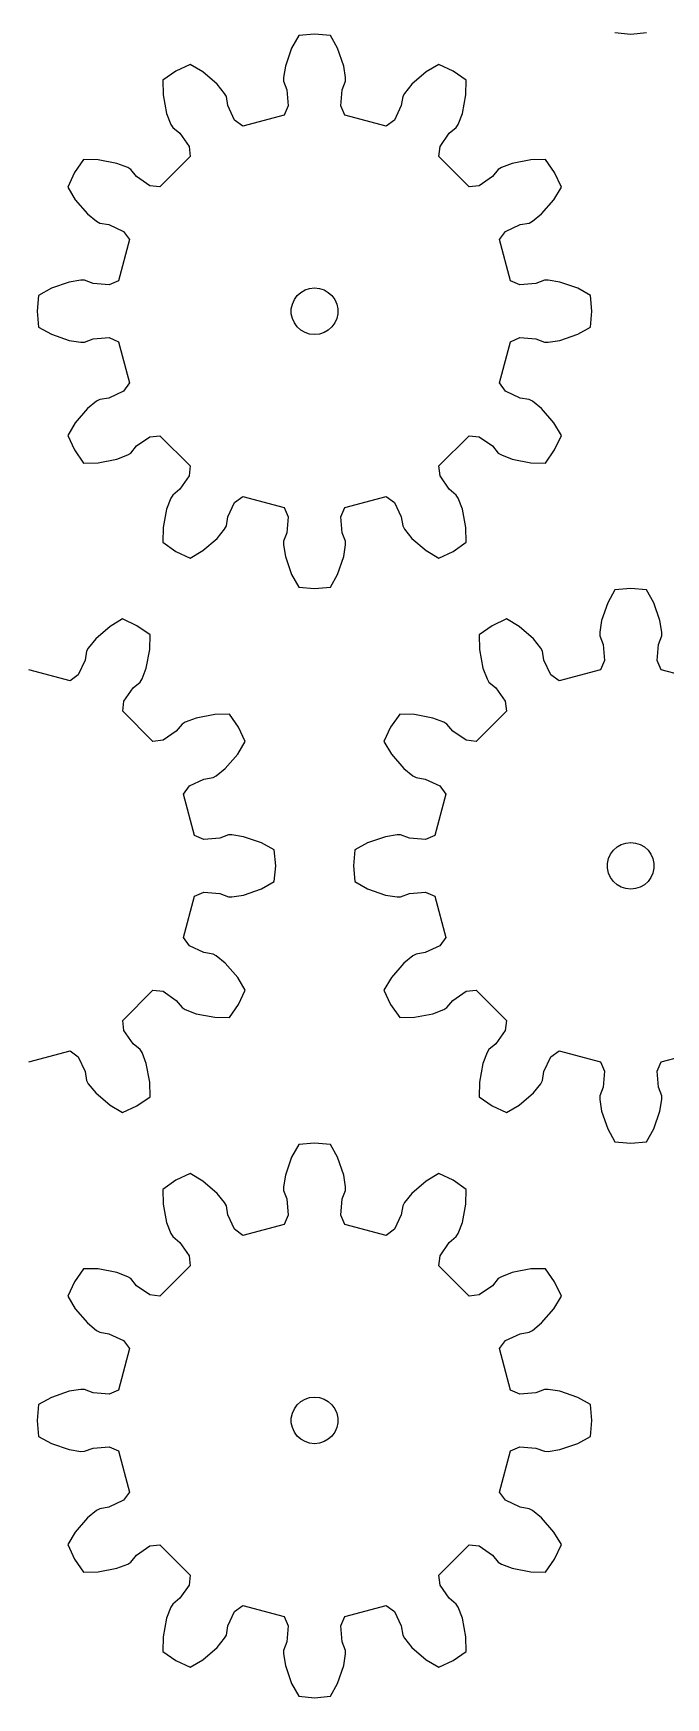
# Model space of a CAD drawing. Extents: x 0 to 198, y 0 to 214.
# Drawn here: x 81 to 121.7, y 0 to 107 of the extents above; entities that cross this region are included whole.
import ezdxf

# ---------------------------------------------------------------- set-up
doc = ezdxf.new("R2010")
doc.units = 0

msp = doc.modelspace()

# ---------------------------------------------------------------- linework, layer by layer
for p, q in [((118.43, 107.04), (119.45, 106.95)), ((119.45, 106.95), (120.47, 107.04)), ((97.65, 106.04), (97.25, 104.89)), ((98.11, 106.86), (97.65, 106.04)), ((99.13, 106.95), (98.11, 106.86)), ((100.15, 106.86), (99.13, 106.95)), ((100.61, 106.04), (100.15, 106.86)), ((101, 104.89), (100.61, 106.04)), ((91.14, 105), (90.21, 104.56)), ((91.95, 104.51), (91.14, 105)), ((97.25, 104.89), (97.13, 104.15)), ((101.12, 104.15), (101, 104.89)), ((107.11, 105), (106.3, 104.51)), ((108.04, 104.56), (107.11, 105)), ((90.21, 104.56), (89.37, 103.98)), ((89.37, 103.98), (89.39, 103.03)), ((92.87, 103.72), (91.95, 104.51)), ((97.13, 104.15), (97.14, 103.91)), ((97.14, 103.91), (97.35, 103.36)), ((100.91, 103.36), (101.12, 103.91)), ((101.12, 103.91), (101.12, 104.15)), ((106.3, 104.51), (105.39, 103.72)), ((108.88, 103.98), (108.04, 104.56)), ((108.86, 103.03), (108.88, 103.98)), ((89.39, 103.03), (89.62, 101.84)), ((93.34, 103.13), (92.87, 103.72)), ((93.46, 102.93), (93.34, 103.13)), ((93.55, 102.35), (93.46, 102.93)), ((97.35, 103.36), (97.43, 102.33)), ((100.82, 102.33), (100.91, 103.36)), ((104.8, 102.93), (104.7, 102.35)), ((104.91, 103.13), (104.8, 102.93)), ((105.39, 103.72), (104.91, 103.13)), ((108.63, 101.84), (108.86, 103.03)), ((89.62, 101.84), (89.89, 101.14)), ((93.99, 101.41), (93.55, 102.35)), ((97.17, 101.73), (94.52, 101.02)), ((97.43, 102.33), (97.17, 101.73)), ((101.08, 101.73), (100.82, 102.33)), ((103.74, 101.02), (101.08, 101.73)), ((104.7, 102.35), (104.26, 101.41)), ((108.36, 101.14), (108.63, 101.84)), ((89.89, 101.14), (90.01, 100.94)), ((90.01, 100.94), (90.47, 100.57)), ((94.52, 101.02), (93.99, 101.41)), ((104.26, 101.41), (103.74, 101.02)), ((107.79, 100.57), (108.24, 100.94)), ((108.24, 100.94), (108.36, 101.14)), ((90.47, 100.57), (91.06, 99.71)), ((91.06, 99.71), (91.13, 99.07)), ((107.12, 99.07), (107.2, 99.71)), ((107.2, 99.71), (107.79, 100.57)), ((84.28, 98.88), (83.69, 98.04)), ((85.22, 98.86), (84.28, 98.88)), ((86.41, 98.63), (85.22, 98.86)), ((87.12, 98.36), (86.41, 98.63)), ((91.13, 99.07), (89.19, 97.12)), ((109.07, 97.12), (107.12, 99.07)), ((111.84, 98.63), (111.14, 98.36)), ((113.03, 98.86), (111.84, 98.63)), ((113.98, 98.88), (113.03, 98.86)), ((114.56, 98.04), (113.98, 98.88)), ((83.69, 98.04), (83.26, 97.11)), ((87.31, 98.24), (87.12, 98.36)), ((87.69, 97.79), (87.31, 98.24)), ((88.54, 97.2), (87.69, 97.79)), ((110.57, 97.79), (109.71, 97.2)), ((110.94, 98.24), (110.57, 97.79)), ((111.14, 98.36), (110.94, 98.24)), ((115, 97.11), (114.56, 98.04)), ((83.26, 97.11), (83.74, 96.3)), ((83.74, 96.3), (84.53, 95.39)), ((89.19, 97.12), (88.54, 97.2)), ((109.71, 97.2), (109.07, 97.12)), ((113.72, 95.39), (114.51, 96.3)), ((114.51, 96.3), (115, 97.11)), ((84.53, 95.39), (85.12, 94.91)), ((113.13, 94.91), (113.72, 95.39)), ((85.12, 94.91), (85.33, 94.8)), ((85.33, 94.8), (85.91, 94.7)), ((85.91, 94.7), (86.84, 94.26)), ((86.84, 94.26), (87.23, 93.74)), ((111.02, 93.74), (111.41, 94.26)), ((111.41, 94.26), (112.35, 94.7)), ((112.35, 94.7), (112.93, 94.8)), ((112.93, 94.8), (113.13, 94.91)), ((87.23, 93.74), (86.52, 91.08)), ((111.73, 91.08), (111.02, 93.74)), ((83.36, 91), (82.21, 90.61)), ((84.11, 91.12), (83.36, 91)), ((84.34, 91.12), (84.11, 91.12)), ((84.89, 90.91), (84.34, 91.12)), ((86.52, 91.08), (85.92, 90.82)), ((112.33, 90.82), (111.73, 91.08)), ((113.91, 91.12), (113.36, 90.91)), ((114.15, 91.12), (113.91, 91.12)), ((114.89, 91), (114.15, 91.12)), ((116.04, 90.61), (114.89, 91)), ((81.39, 90.15), (81.3, 89.13)), ((82.21, 90.61), (81.39, 90.15)), ((85.92, 90.82), (84.89, 90.91)), ((97.83, 89.88), (98.01, 90.13)), ((98.01, 90.13), (98.25, 90.34)), ((98.25, 90.34), (98.52, 90.5)), ((98.52, 90.5), (98.81, 90.59)), ((98.81, 90.59), (99.13, 90.63)), ((99.13, 90.63), (99.44, 90.59)), ((99.44, 90.59), (99.74, 90.5)), ((99.74, 90.5), (100.01, 90.34)), ((100.01, 90.34), (100.24, 90.13)), ((100.24, 90.13), (100.43, 89.88)), ((113.36, 90.91), (112.33, 90.82)), ((116.86, 90.15), (116.04, 90.61)), ((116.95, 89.13), (116.86, 90.15)), ((81.3, 89.13), (81.39, 88.11)), ((97.63, 89.28), (97.7, 89.59)), ((97.63, 88.97), (97.63, 89.28)), ((97.7, 88.66), (97.63, 88.97)), ((97.7, 89.59), (97.83, 89.88)), ((100.43, 89.88), (100.55, 89.59)), ((100.55, 89.59), (100.62, 89.28)), ((100.62, 88.97), (100.55, 88.66)), ((100.62, 89.28), (100.62, 88.97)), ((116.86, 88.11), (116.95, 89.13)), ((81.39, 88.11), (82.21, 87.65)), ((97.83, 88.38), (97.7, 88.66)), ((98.01, 88.12), (97.83, 88.38)), ((98.25, 87.91), (98.01, 88.12)), ((98.52, 87.76), (98.25, 87.91)), ((98.81, 87.66), (98.52, 87.76)), ((99.74, 87.76), (99.44, 87.66)), ((100.01, 87.91), (99.74, 87.76)), ((100.24, 88.12), (100.01, 87.91)), ((100.43, 88.38), (100.24, 88.12)), ((100.55, 88.66), (100.43, 88.38)), ((116.04, 87.65), (116.86, 88.11)), ((82.21, 87.65), (83.36, 87.25)), ((83.36, 87.25), (84.11, 87.13)), ((84.11, 87.13), (84.34, 87.14)), ((84.34, 87.14), (84.89, 87.35)), ((84.89, 87.35), (85.92, 87.43)), ((85.92, 87.43), (86.52, 87.17)), ((86.52, 87.17), (87.23, 84.52)), ((99.13, 87.63), (98.81, 87.66)), ((99.44, 87.66), (99.13, 87.63)), ((111.02, 84.52), (111.73, 87.17)), ((111.73, 87.17), (112.33, 87.43)), ((112.33, 87.43), (113.36, 87.35)), ((113.36, 87.35), (113.91, 87.14)), ((113.91, 87.14), (114.15, 87.13)), ((114.15, 87.13), (114.89, 87.25)), ((114.89, 87.25), (116.04, 87.65)), ((85.91, 83.55), (85.33, 83.46)), ((86.84, 83.99), (85.91, 83.55)), ((87.23, 84.52), (86.84, 83.99)), ((111.41, 83.99), (111.02, 84.52)), ((112.35, 83.55), (111.41, 83.99)), ((112.93, 83.46), (112.35, 83.55)), ((84.53, 82.87), (83.74, 81.95)), ((85.12, 83.34), (84.53, 82.87)), ((85.33, 83.46), (85.12, 83.34)), ((113.13, 83.34), (112.93, 83.46)), ((113.72, 82.87), (113.13, 83.34)), ((114.51, 81.95), (113.72, 82.87)), ((83.74, 81.95), (83.26, 81.14)), ((115, 81.14), (114.51, 81.95)), ((83.26, 81.14), (83.69, 80.21)), ((87.31, 80.01), (87.69, 80.47)), ((87.69, 80.47), (88.54, 81.06)), ((88.54, 81.06), (89.19, 81.13)), ((89.19, 81.13), (91.13, 79.19)), ((107.12, 79.19), (109.07, 81.13)), ((109.07, 81.13), (109.71, 81.06)), ((109.71, 81.06), (110.57, 80.47)), ((110.57, 80.47), (110.94, 80.01)), ((114.56, 80.21), (115, 81.14)), ((83.69, 80.21), (84.28, 79.37)), ((84.28, 79.37), (85.22, 79.39)), ((85.22, 79.39), (86.41, 79.62)), ((86.41, 79.62), (87.12, 79.89)), ((87.12, 79.89), (87.31, 80.01)), ((91.13, 79.19), (91.06, 78.54)), ((107.2, 78.54), (107.12, 79.19)), ((110.94, 80.01), (111.14, 79.89)), ((111.14, 79.89), (111.84, 79.62)), ((111.84, 79.62), (113.03, 79.39)), ((113.03, 79.39), (113.98, 79.37)), ((113.98, 79.37), (114.56, 80.21)), ((91.06, 78.54), (90.47, 77.69)), ((107.79, 77.69), (107.2, 78.54)), ((89.89, 77.12), (89.62, 76.41)), ((90.01, 77.31), (89.89, 77.12)), ((90.47, 77.69), (90.01, 77.31)), ((93.99, 76.84), (94.52, 77.23)), ((94.52, 77.23), (97.17, 76.52)), ((101.08, 76.52), (103.74, 77.23)), ((103.74, 77.23), (104.26, 76.84)), ((108.24, 77.31), (107.79, 77.69)), ((108.36, 77.12), (108.24, 77.31)), ((108.63, 76.41), (108.36, 77.12)), ((89.62, 76.41), (89.39, 75.22)), ((93.55, 75.91), (93.99, 76.84)), ((97.17, 76.52), (97.43, 75.92)), ((100.82, 75.92), (101.08, 76.52)), ((104.26, 76.84), (104.7, 75.91)), ((108.86, 75.22), (108.63, 76.41)), ((89.39, 75.22), (89.37, 74.28)), ((92.87, 74.53), (93.34, 75.12)), ((93.34, 75.12), (93.46, 75.33)), ((93.46, 75.33), (93.55, 75.91)), ((97.43, 75.92), (97.35, 74.89)), ((100.91, 74.89), (100.82, 75.92)), ((104.7, 75.91), (104.8, 75.33)), ((104.8, 75.33), (104.91, 75.12)), ((104.91, 75.12), (105.39, 74.53)), ((108.88, 74.28), (108.86, 75.22)), ((89.37, 74.28), (90.21, 73.69)), ((91.95, 73.74), (92.87, 74.53)), ((97.14, 74.34), (97.13, 74.11)), ((97.13, 74.11), (97.25, 73.36)), ((97.35, 74.89), (97.14, 74.34)), ((101.12, 74.34), (100.91, 74.89)), ((101, 73.36), (101.12, 74.11)), ((101.12, 74.11), (101.12, 74.34)), ((105.39, 74.53), (106.3, 73.74)), ((108.04, 73.69), (108.88, 74.28)), ((90.21, 73.69), (91.14, 73.26)), ((91.14, 73.26), (91.95, 73.74)), ((97.25, 73.36), (97.65, 72.21)), ((100.61, 72.21), (101, 73.36)), ((106.3, 73.74), (107.11, 73.26)), ((107.11, 73.26), (108.04, 73.69)), ((97.65, 72.21), (98.11, 71.39)), ((100.15, 71.39), (100.61, 72.21)), ((98.11, 71.39), (99.13, 71.3)), ((99.13, 71.3), (100.15, 71.39)), ((118.43, 71.21), (117.97, 70.39)), ((119.45, 71.3), (118.43, 71.21)), ((120.47, 71.21), (119.45, 71.3)), ((120.93, 70.39), (120.47, 71.21)), ((117.97, 70.39), (117.58, 69.24)), ((121.33, 69.24), (120.93, 70.39)), ((85.98, 68.86), (85.06, 68.07)), ((86.79, 69.35), (85.98, 68.86)), ((87.71, 68.91), (86.79, 69.35)), ((88.55, 68.33), (87.71, 68.91)), ((110.54, 68.91), (109.7, 68.33)), ((111.47, 69.35), (110.54, 68.91)), ((112.28, 68.86), (111.47, 69.35)), ((113.19, 68.07), (112.28, 68.86)), ((117.58, 69.24), (117.46, 68.49)), ((117.46, 68.49), (117.46, 68.26)), ((121.45, 68.49), (121.33, 69.24)), ((121.44, 68.26), (121.45, 68.49)), ((84.58, 67.48), (84.47, 67.28)), ((85.06, 68.07), (84.58, 67.48)), ((88.54, 67.38), (88.55, 68.33)), ((109.7, 68.33), (109.72, 67.38)), ((113.67, 67.48), (113.19, 68.07)), ((113.78, 67.28), (113.67, 67.48)), ((117.46, 68.26), (117.67, 67.71)), ((117.67, 67.71), (117.76, 66.68)), ((121.15, 66.68), (121.23, 67.71)), ((121.23, 67.71), (121.44, 68.26)), ((84.38, 66.69), (83.93, 65.76)), ((84.47, 67.28), (84.38, 66.69)), ((88.31, 66.19), (88.54, 67.38)), ((109.72, 67.38), (109.95, 66.19)), ((113.87, 66.69), (113.78, 67.28)), ((114.32, 65.76), (113.87, 66.69)), ((117.76, 66.68), (117.5, 66.08)), ((121.41, 66.08), (121.15, 66.68)), ((83.41, 65.37), (80.76, 66.08)), ((83.93, 65.76), (83.41, 65.37)), ((87.46, 64.92), (87.92, 65.29)), ((87.92, 65.29), (88.04, 65.49)), ((88.04, 65.49), (88.31, 66.19)), ((109.95, 66.19), (110.22, 65.49)), ((110.22, 65.49), (110.34, 65.29)), ((110.34, 65.29), (110.79, 64.92)), ((114.84, 65.37), (114.32, 65.76)), ((117.5, 66.08), (114.84, 65.37)), ((124.06, 65.37), (121.41, 66.08)), ((86.87, 64.06), (87.46, 64.92)), ((110.79, 64.92), (111.38, 64.06)), ((86.8, 63.42), (86.87, 64.06)), ((88.74, 61.47), (86.8, 63.42)), ((92.71, 63.21), (91.52, 62.98)), ((93.65, 63.23), (92.71, 63.21)), ((94.24, 62.39), (93.65, 63.23)), ((104.6, 63.23), (104.01, 62.39)), ((105.55, 63.21), (104.6, 63.23)), ((106.73, 62.98), (105.55, 63.21)), ((111.46, 63.42), (109.51, 61.47)), ((111.38, 64.06), (111.46, 63.42)), ((90.24, 62.13), (89.39, 61.55)), ((90.61, 62.59), (90.24, 62.13)), ((90.81, 62.71), (90.61, 62.59)), ((91.52, 62.98), (90.81, 62.71)), ((94.67, 61.46), (94.24, 62.39)), ((104.01, 62.39), (103.58, 61.46)), ((107.44, 62.71), (106.73, 62.98)), ((107.64, 62.59), (107.44, 62.71)), ((108.01, 62.13), (107.64, 62.59)), ((108.87, 61.55), (108.01, 62.13)), ((89.39, 61.55), (88.74, 61.47)), ((94.19, 60.65), (94.67, 61.46)), ((103.58, 61.46), (104.07, 60.65)), ((109.51, 61.47), (108.87, 61.55)), ((93.39, 59.74), (94.19, 60.65)), ((104.07, 60.65), (104.86, 59.74)), ((91.08, 58.61), (92.02, 59.05)), ((92.02, 59.05), (92.6, 59.15)), ((92.6, 59.15), (92.8, 59.26)), ((92.8, 59.26), (93.39, 59.74)), ((104.86, 59.74), (105.45, 59.26)), ((105.45, 59.26), (105.65, 59.15)), ((105.65, 59.15), (106.23, 59.05)), ((106.23, 59.05), (107.17, 58.61)), ((90.7, 58.09), (91.08, 58.61)), ((91.41, 55.43), (90.7, 58.09)), ((107.56, 58.09), (106.85, 55.43)), ((107.17, 58.61), (107.56, 58.09)), ((92, 55.17), (91.41, 55.43)), ((93.04, 55.25), (92, 55.17)), ((93.59, 55.47), (93.04, 55.25)), ((93.82, 55.47), (93.59, 55.47)), ((94.57, 55.35), (93.82, 55.47)), ((95.71, 54.95), (94.57, 55.35)), ((96.54, 54.5), (95.71, 54.95)), ((102.54, 54.95), (101.72, 54.5)), ((103.68, 55.35), (102.54, 54.95)), ((104.43, 55.47), (103.68, 55.35)), ((104.66, 55.47), (104.43, 55.47)), ((105.22, 55.25), (104.66, 55.47)), ((106.25, 55.17), (105.22, 55.25)), ((106.85, 55.43), (106.25, 55.17)), ((118.34, 54.48), (118.57, 54.69)), ((118.57, 54.69), (118.84, 54.85)), ((118.84, 54.85), (119.14, 54.94)), ((119.14, 54.94), (119.45, 54.98)), ((119.45, 54.98), (119.76, 54.94)), ((119.76, 54.94), (120.06, 54.85)), ((120.06, 54.85), (120.33, 54.69)), ((120.33, 54.69), (120.57, 54.48)), ((96.63, 53.48), (96.54, 54.5)), ((101.72, 54.5), (101.63, 53.48)), ((117.96, 53.63), (118.03, 53.94)), ((117.96, 53.32), (117.96, 53.63)), ((118.03, 53.94), (118.15, 54.23)), ((118.15, 54.23), (118.34, 54.48)), ((120.57, 54.48), (120.75, 54.23)), ((120.75, 54.23), (120.88, 53.94)), ((120.88, 53.94), (120.94, 53.63)), ((120.94, 53.63), (120.94, 53.32)), ((95.71, 52), (96.54, 52.46)), ((96.54, 52.46), (96.63, 53.48)), ((101.63, 53.48), (101.72, 52.46)), ((101.72, 52.46), (102.54, 52)), ((118.03, 53.01), (117.96, 53.32)), ((118.15, 52.73), (118.03, 53.01)), ((118.34, 52.47), (118.15, 52.73)), ((118.57, 52.26), (118.34, 52.47)), ((120.57, 52.47), (120.33, 52.26)), ((120.75, 52.73), (120.57, 52.47)), ((120.88, 53.01), (120.75, 52.73)), ((120.94, 53.32), (120.88, 53.01)), ((90.7, 48.86), (91.41, 51.52)), ((91.41, 51.52), (92, 51.78)), ((92, 51.78), (93.04, 51.7)), ((93.04, 51.7), (93.59, 51.49)), ((93.59, 51.49), (93.82, 51.48)), ((93.82, 51.48), (94.57, 51.6)), ((94.57, 51.6), (95.71, 52)), ((102.54, 52), (103.68, 51.6)), ((103.68, 51.6), (104.43, 51.48)), ((104.43, 51.48), (104.66, 51.49)), ((104.66, 51.49), (105.22, 51.7)), ((105.22, 51.7), (106.25, 51.78)), ((106.25, 51.78), (106.85, 51.52)), ((106.85, 51.52), (107.56, 48.86)), ((118.84, 52.11), (118.57, 52.26)), ((119.14, 52.01), (118.84, 52.11)), ((119.45, 51.98), (119.14, 52.01)), ((119.76, 52.01), (119.45, 51.98)), ((120.06, 52.11), (119.76, 52.01)), ((120.33, 52.26), (120.06, 52.11)), ((91.08, 48.34), (90.7, 48.86)), ((92.02, 47.9), (91.08, 48.34)), ((107.17, 48.34), (106.23, 47.9)), ((107.56, 48.86), (107.17, 48.34)), ((92.6, 47.8), (92.02, 47.9)), ((92.8, 47.69), (92.6, 47.8)), ((93.39, 47.22), (92.8, 47.69)), ((94.19, 46.3), (93.39, 47.22)), ((104.86, 47.22), (104.07, 46.3)), ((105.45, 47.69), (104.86, 47.22)), ((105.65, 47.8), (105.45, 47.69)), ((106.23, 47.9), (105.65, 47.8)), ((94.67, 45.49), (94.19, 46.3)), ((104.07, 46.3), (103.58, 45.49)), ((86.8, 43.54), (88.74, 45.48)), ((88.74, 45.48), (89.39, 45.41)), ((89.39, 45.41), (90.24, 44.82)), ((94.24, 44.56), (94.67, 45.49)), ((103.58, 45.49), (104.01, 44.56)), ((108.01, 44.82), (108.87, 45.41)), ((108.87, 45.41), (109.51, 45.48)), ((109.51, 45.48), (111.46, 43.54)), ((90.24, 44.82), (90.61, 44.36)), ((90.61, 44.36), (90.81, 44.24)), ((90.81, 44.24), (91.52, 43.97)), ((91.52, 43.97), (92.71, 43.74)), ((93.65, 43.72), (94.24, 44.56)), ((104.01, 44.56), (104.6, 43.72)), ((105.55, 43.74), (106.73, 43.97)), ((106.73, 43.97), (107.44, 44.24)), ((107.44, 44.24), (107.64, 44.36)), ((107.64, 44.36), (108.01, 44.82)), ((86.87, 42.89), (86.8, 43.54)), ((87.46, 42.04), (86.87, 42.89)), ((92.71, 43.74), (93.65, 43.72)), ((104.6, 43.72), (105.55, 43.74)), ((111.38, 42.89), (110.79, 42.04)), ((111.46, 43.54), (111.38, 42.89)), ((87.92, 41.66), (87.46, 42.04)), ((110.79, 42.04), (110.34, 41.66)), ((80.76, 40.87), (83.41, 41.58)), ((83.41, 41.58), (83.93, 41.19)), ((83.93, 41.19), (84.38, 40.26)), ((88.04, 41.47), (87.92, 41.66)), ((88.31, 40.76), (88.04, 41.47)), ((88.54, 39.57), (88.31, 40.76)), ((109.95, 40.76), (109.72, 39.57)), ((110.22, 41.47), (109.95, 40.76)), ((110.34, 41.66), (110.22, 41.47)), ((113.87, 40.26), (114.32, 41.19)), ((114.32, 41.19), (114.84, 41.58)), ((114.84, 41.58), (117.5, 40.87)), ((117.5, 40.87), (117.76, 40.27)), ((121.15, 40.27), (121.41, 40.87)), ((121.41, 40.87), (124.06, 41.58)), ((84.38, 40.26), (84.47, 39.67)), ((84.47, 39.67), (84.58, 39.47)), ((113.67, 39.47), (113.78, 39.67)), ((113.78, 39.67), (113.87, 40.26)), ((117.76, 40.27), (117.67, 39.24)), ((121.23, 39.24), (121.15, 40.27)), ((84.58, 39.47), (85.06, 38.88)), ((85.06, 38.88), (85.98, 38.09)), ((87.71, 38.04), (88.55, 38.63)), ((88.55, 38.63), (88.54, 39.57)), ((109.72, 39.57), (109.7, 38.63)), ((109.7, 38.63), (110.54, 38.04)), ((112.28, 38.09), (113.19, 38.88)), ((113.19, 38.88), (113.67, 39.47)), ((117.67, 39.24), (117.46, 38.69)), ((117.46, 38.69), (117.46, 38.46)), ((121.44, 38.69), (121.23, 39.24)), ((121.45, 38.46), (121.44, 38.69)), ((85.98, 38.09), (86.79, 37.61)), ((86.79, 37.61), (87.71, 38.04)), ((110.54, 38.04), (111.47, 37.61)), ((111.47, 37.61), (112.28, 38.09)), ((117.46, 38.46), (117.58, 37.71)), ((117.58, 37.71), (117.97, 36.56)), ((120.93, 36.56), (121.33, 37.71)), ((121.33, 37.71), (121.45, 38.46)), ((117.97, 36.56), (118.43, 35.74)), ((120.47, 35.74), (120.93, 36.56)), ((98.11, 35.56), (97.65, 34.74)), ((99.13, 35.65), (98.11, 35.56)), ((100.15, 35.56), (99.13, 35.65)), ((100.61, 34.74), (100.15, 35.56)), ((118.43, 35.74), (119.45, 35.65)), ((119.45, 35.65), (120.47, 35.74)), ((97.65, 34.74), (97.25, 33.59)), ((101, 33.59), (100.61, 34.74)), ((90.21, 33.26), (89.37, 32.67)), ((91.14, 33.7), (90.21, 33.26)), ((91.95, 33.21), (91.14, 33.7)), ((92.87, 32.42), (91.95, 33.21)), ((97.25, 33.59), (97.13, 32.84)), ((101.12, 32.84), (101, 33.59)), ((106.3, 33.21), (105.39, 32.42)), ((107.11, 33.7), (106.3, 33.21)), ((108.04, 33.26), (107.11, 33.7)), ((108.88, 32.67), (108.04, 33.26)), ((89.37, 32.67), (89.39, 31.73)), ((93.34, 31.83), (92.87, 32.42)), ((97.13, 32.84), (97.14, 32.61)), ((97.14, 32.61), (97.35, 32.06)), ((100.91, 32.06), (101.12, 32.61)), ((101.12, 32.61), (101.12, 32.84)), ((105.39, 32.42), (104.91, 31.83)), ((108.86, 31.73), (108.88, 32.67)), ((89.39, 31.73), (89.62, 30.54)), ((93.46, 31.63), (93.34, 31.83)), ((93.55, 31.04), (93.46, 31.63)), ((93.99, 30.11), (93.55, 31.04)), ((97.35, 32.06), (97.43, 31.03)), ((100.82, 31.03), (100.91, 32.06)), ((104.7, 31.04), (104.26, 30.11)), ((104.8, 31.63), (104.7, 31.04)), ((104.91, 31.83), (104.8, 31.63)), ((108.63, 30.54), (108.86, 31.73)), ((89.62, 30.54), (89.89, 29.84)), ((94.52, 29.72), (93.99, 30.11)), ((97.17, 30.43), (94.52, 29.72)), ((97.43, 31.03), (97.17, 30.43)), ((101.08, 30.43), (100.82, 31.03)), ((103.74, 29.72), (101.08, 30.43)), ((104.26, 30.11), (103.74, 29.72)), ((108.36, 29.84), (108.63, 30.54)), ((89.89, 29.84), (90.01, 29.64)), ((90.01, 29.64), (90.47, 29.27)), ((90.47, 29.27), (91.06, 28.41)), ((107.2, 28.41), (107.79, 29.27)), ((107.79, 29.27), (108.24, 29.64)), ((108.24, 29.64), (108.36, 29.84)), ((91.06, 28.41), (91.13, 27.77)), ((107.12, 27.77), (107.2, 28.41)), ((84.28, 27.58), (83.69, 26.74)), ((85.22, 27.56), (84.28, 27.58)), ((86.41, 27.33), (85.22, 27.56)), ((87.12, 27.06), (86.41, 27.33)), ((87.31, 26.94), (87.12, 27.06)), ((87.69, 26.48), (87.31, 26.94)), ((91.13, 27.77), (89.19, 25.82)), ((109.07, 25.82), (107.12, 27.77)), ((110.94, 26.94), (110.57, 26.48)), ((111.14, 27.06), (110.94, 26.94)), ((111.84, 27.33), (111.14, 27.06)), ((113.03, 27.56), (111.84, 27.33)), ((113.98, 27.58), (113.03, 27.56)), ((114.56, 26.74), (113.98, 27.58)), ((83.69, 26.74), (83.26, 25.81)), ((83.26, 25.81), (83.74, 25)), ((88.54, 25.9), (87.69, 26.48)), ((89.19, 25.82), (88.54, 25.9)), ((109.71, 25.9), (109.07, 25.82)), ((110.57, 26.48), (109.71, 25.9)), ((114.51, 25), (115, 25.81)), ((115, 25.81), (114.56, 26.74)), ((83.74, 25), (84.53, 24.09)), ((113.72, 24.09), (114.51, 25)), ((84.53, 24.09), (85.12, 23.61)), ((85.12, 23.61), (85.33, 23.5)), ((112.93, 23.5), (113.13, 23.61)), ((113.13, 23.61), (113.72, 24.09)), ((85.33, 23.5), (85.91, 23.4)), ((85.91, 23.4), (86.84, 22.96)), ((86.84, 22.96), (87.23, 22.44)), ((111.02, 22.44), (111.41, 22.96)), ((111.41, 22.96), (112.35, 23.4)), ((112.35, 23.4), (112.93, 23.5)), ((87.23, 22.44), (86.52, 19.78)), ((111.73, 19.78), (111.02, 22.44)), ((82.21, 19.3), (81.39, 18.85)), ((83.36, 19.7), (82.21, 19.3)), ((84.11, 19.82), (83.36, 19.7)), ((84.34, 19.81), (84.11, 19.82)), ((84.89, 19.6), (84.34, 19.81)), ((85.92, 19.52), (84.89, 19.6)), ((86.52, 19.78), (85.92, 19.52)), ((98.52, 19.2), (98.81, 19.29)), ((98.81, 19.29), (99.13, 19.33)), ((99.13, 19.33), (99.44, 19.29)), ((99.44, 19.29), (99.74, 19.2)), ((112.33, 19.52), (111.73, 19.78)), ((113.36, 19.6), (112.33, 19.52)), ((113.91, 19.81), (113.36, 19.6)), ((114.15, 19.82), (113.91, 19.81)), ((114.89, 19.7), (114.15, 19.82)), ((116.04, 19.3), (114.89, 19.7)), ((116.86, 18.85), (116.04, 19.3)), ((81.39, 18.85), (81.3, 17.83)), ((97.63, 17.98), (97.7, 18.29)), ((97.7, 18.29), (97.83, 18.58)), ((97.83, 18.58), (98.01, 18.83)), ((98.01, 18.83), (98.25, 19.04)), ((98.25, 19.04), (98.52, 19.2)), ((99.74, 19.2), (100.01, 19.04)), ((100.01, 19.04), (100.24, 18.83)), ((100.24, 18.83), (100.43, 18.58)), ((100.43, 18.58), (100.55, 18.29)), ((100.55, 18.29), (100.62, 17.98)), ((116.95, 17.83), (116.86, 18.85)), ((81.3, 17.83), (81.39, 16.8)), ((97.63, 17.67), (97.63, 17.98)), ((97.7, 17.36), (97.63, 17.67)), ((97.83, 17.08), (97.7, 17.36)), ((100.55, 17.36), (100.43, 17.08)), ((100.62, 17.67), (100.55, 17.36)), ((100.62, 17.98), (100.62, 17.67)), ((116.86, 16.8), (116.95, 17.83)), ((81.39, 16.8), (82.21, 16.35)), ((82.21, 16.35), (83.36, 15.95)), ((84.89, 16.05), (85.92, 16.13)), ((85.92, 16.13), (86.52, 15.87)), ((98.01, 16.82), (97.83, 17.08)), ((98.25, 16.61), (98.01, 16.82)), ((98.52, 16.46), (98.25, 16.61)), ((98.81, 16.36), (98.52, 16.46)), ((99.13, 16.33), (98.81, 16.36)), ((99.44, 16.36), (99.13, 16.33)), ((99.74, 16.46), (99.44, 16.36)), ((100.01, 16.61), (99.74, 16.46)), ((100.24, 16.82), (100.01, 16.61)), ((100.43, 17.08), (100.24, 16.82)), ((111.73, 15.87), (112.33, 16.13)), ((112.33, 16.13), (113.36, 16.05)), ((114.89, 15.95), (116.04, 16.35)), ((116.04, 16.35), (116.86, 16.8)), ((83.36, 15.95), (84.11, 15.83)), ((84.11, 15.83), (84.34, 15.84)), ((84.34, 15.84), (84.89, 16.05)), ((86.52, 15.87), (87.23, 13.21)), ((111.02, 13.21), (111.73, 15.87)), ((113.36, 16.05), (113.91, 15.84)), ((113.91, 15.84), (114.15, 15.83)), ((114.15, 15.83), (114.89, 15.95)), ((87.23, 13.21), (86.84, 12.69)), ((111.41, 12.69), (111.02, 13.21)), ((85.12, 12.04), (84.53, 11.56)), ((85.33, 12.15), (85.12, 12.04)), ((85.91, 12.25), (85.33, 12.15)), ((86.84, 12.69), (85.91, 12.25)), ((112.35, 12.25), (111.41, 12.69)), ((112.93, 12.15), (112.35, 12.25)), ((113.13, 12.04), (112.93, 12.15)), ((113.72, 11.56), (113.13, 12.04)), ((84.53, 11.56), (83.74, 10.65)), ((114.51, 10.65), (113.72, 11.56)), ((83.74, 10.65), (83.26, 9.84)), ((83.26, 9.84), (83.69, 8.91)), ((87.69, 9.17), (88.54, 9.76)), ((88.54, 9.76), (89.19, 9.83)), ((89.19, 9.83), (91.13, 7.88)), ((107.12, 7.88), (109.07, 9.83)), ((109.07, 9.83), (109.71, 9.76)), ((109.71, 9.76), (110.57, 9.17)), ((115, 9.84), (114.51, 10.65)), ((114.56, 8.91), (115, 9.84)), ((83.69, 8.91), (84.28, 8.07)), ((86.41, 8.32), (87.12, 8.59)), ((87.12, 8.59), (87.31, 8.71)), ((87.31, 8.71), (87.69, 9.17)), ((110.57, 9.17), (110.94, 8.71)), ((110.94, 8.71), (111.14, 8.59)), ((111.14, 8.59), (111.84, 8.32)), ((113.98, 8.07), (114.56, 8.91)), ((84.28, 8.07), (85.22, 8.09)), ((85.22, 8.09), (86.41, 8.32)), ((91.13, 7.88), (91.06, 7.24)), ((107.2, 7.24), (107.12, 7.88)), ((111.84, 8.32), (113.03, 8.09)), ((113.03, 8.09), (113.98, 8.07)), ((91.06, 7.24), (90.47, 6.39)), ((107.79, 6.39), (107.2, 7.24)), ((89.89, 5.82), (89.62, 5.11)), ((90.01, 6.01), (89.89, 5.82)), ((90.47, 6.39), (90.01, 6.01)), ((93.55, 4.61), (93.99, 5.54)), ((93.99, 5.54), (94.52, 5.93)), ((94.52, 5.93), (97.17, 5.22)), ((101.08, 5.22), (103.74, 5.93)), ((103.74, 5.93), (104.26, 5.54)), ((104.26, 5.54), (104.7, 4.61)), ((108.24, 6.01), (107.79, 6.39)), ((108.36, 5.82), (108.24, 6.01)), ((108.63, 5.11), (108.36, 5.82)), ((89.62, 5.11), (89.39, 3.92)), ((93.46, 4.02), (93.55, 4.61)), ((97.17, 5.22), (97.43, 4.62)), ((97.43, 4.62), (97.35, 3.59)), ((100.82, 4.62), (101.08, 5.22)), ((100.91, 3.59), (100.82, 4.62)), ((104.7, 4.61), (104.8, 4.02)), ((108.86, 3.92), (108.63, 5.11)), ((89.39, 3.92), (89.37, 2.98)), ((91.95, 2.44), (92.87, 3.23)), ((92.87, 3.23), (93.34, 3.82)), ((93.34, 3.82), (93.46, 4.02)), ((97.35, 3.59), (97.14, 3.04)), ((101.12, 3.04), (100.91, 3.59)), ((104.8, 4.02), (104.91, 3.82)), ((104.91, 3.82), (105.39, 3.23)), ((105.39, 3.23), (106.3, 2.44)), ((108.88, 2.98), (108.86, 3.92)), ((89.37, 2.98), (90.21, 2.39)), ((90.21, 2.39), (91.14, 1.96)), ((91.14, 1.96), (91.95, 2.44)), ((97.14, 3.04), (97.13, 2.81)), ((97.13, 2.81), (97.25, 2.06)), ((101, 2.06), (101.12, 2.81)), ((101.12, 2.81), (101.12, 3.04)), ((106.3, 2.44), (107.11, 1.96)), ((107.11, 1.96), (108.04, 2.39)), ((108.04, 2.39), (108.88, 2.98)), ((97.25, 2.06), (97.65, 0.91)), ((100.61, 0.91), (101, 2.06)), ((97.65, 0.91), (98.11, 0.09)), ((98.11, 0.09), (99.13, 0)), ((99.13, 0), (100.15, 0.09)), ((100.15, 0.09), (100.61, 0.91))]:
    msp.add_line(p, q)

doc.saveas('drawing.dxf')
